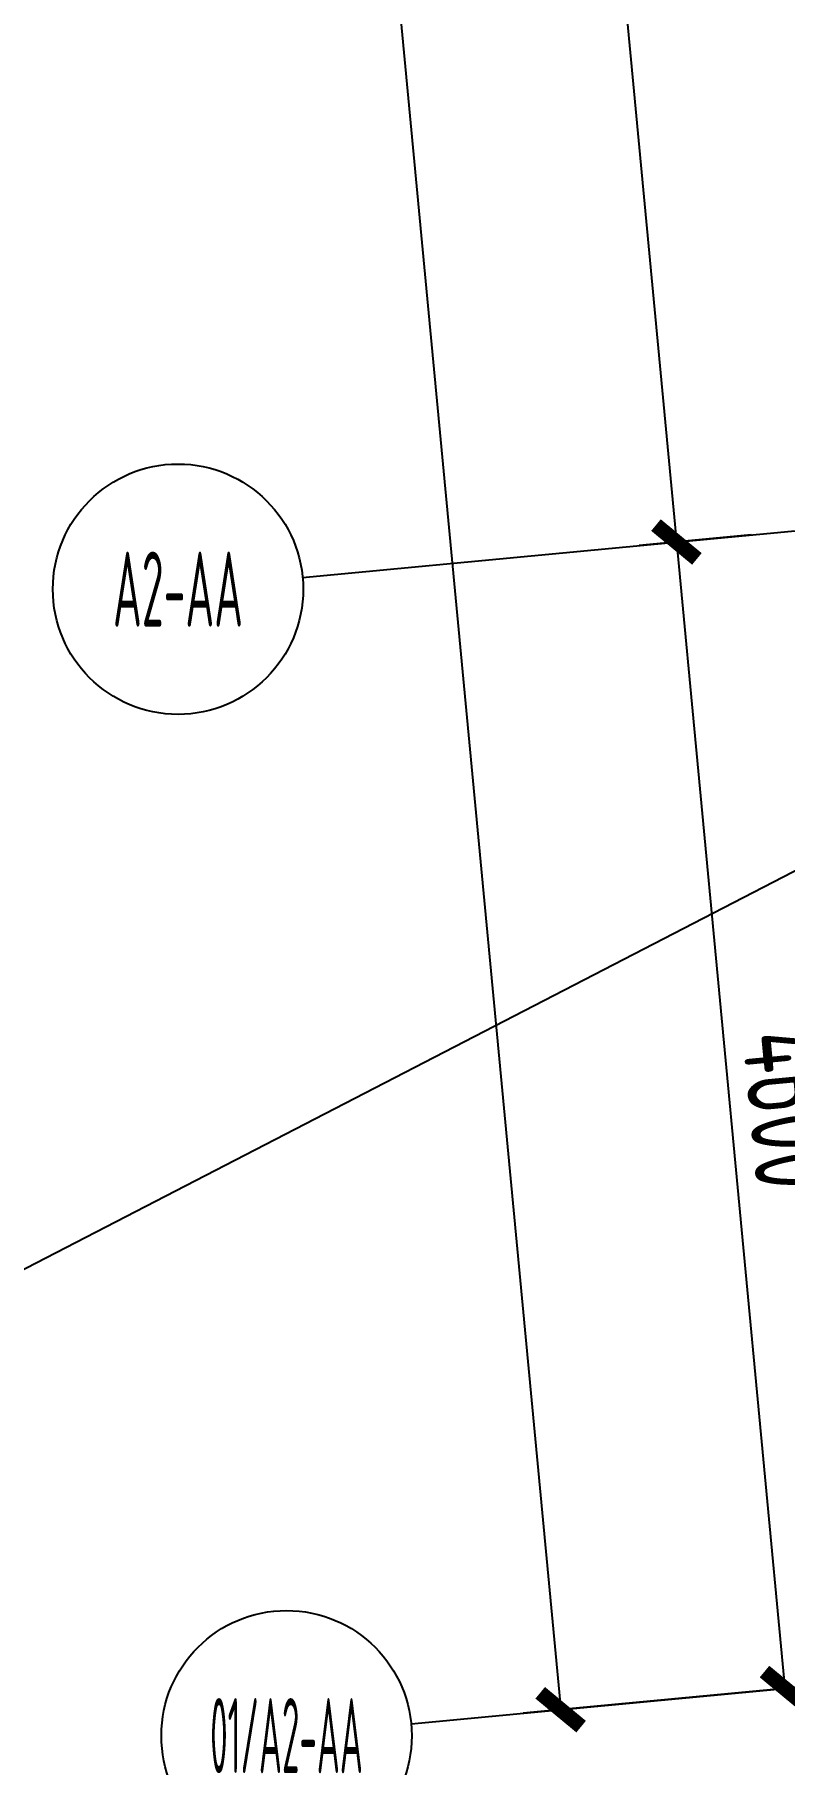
# Model space of a CAD drawing. Header units: millimetres. Extents: x 11677979 to 24947533, y -12764720 to -6308891.
# Drawn here: x 11747891 to 11750886, y -6406725 to -6399816 of the extents above; entities that cross this region are included whole.
import ezdxf
from ezdxf.enums import TextEntityAlignment as Align

# ---------------------------------------------------------------- set-up
doc = ezdxf.new("R2010")
doc.units = ezdxf.units.MM
doc.header["$LTSCALE"] = 10
for name, pattern in [('A2-RG-AXIS$0$CENTER', [2, 1.25, -0.25, 0.25, -0.25]), ('A2-RG-AXIS$0$DOTE', [2.42, 2, -0.2, 0.02, -0.2]), ('A2-RI-F4$0$A2-RG-AXIS$0$CENTER', [2, 1.25, -0.25, 0.25, -0.25]), ('A2-RI-F4$0$A2-RG-AXIS$0$DOTE', [2.42, 2, -0.2, 0.02, -0.2])]:
    doc.linetypes.add(name, pattern=pattern)
for name, color, linetype in [('A2-RG-AXIS$0$A-AXIS', 1, 'Continuous'), ('A2-RG-AXIS$0$A-DIMS-100', 1, 'Continuous'), ('A2-RG-AXIS$0$A-GRID', 1, 'A2-RG-AXIS$0$CENTER'), ('A2-RG-AXIS$0$A-SYMB', 4, 'Continuous'), ('A2-RI-F4$0$A2-RG-AXIS$0$A-AXIS', 1, 'Continuous'), ('A2-RI-F4$0$A2-RG-AXIS$0$A-DIMS-100', 1, 'Continuous'), ('A2-RI-F4$0$A2-RG-AXIS$0$A-GRID', 1, 'A2-RI-F4$0$A2-RG-AXIS$0$CENTER'), ('A2-RI-F4$0$A2-RG-AXIS$0$A-SYMB', 4, 'Continuous')]:
    doc.layers.add(name, color=color, linetype=linetype)
doc.styles.add('A2-RG-AXIS$0$ECADI', font='hzs.shx', dxfattribs={"width": 0.7, "bigfont": 'hztxt.shx'})
doc.styles.add('A2-RG-AXIS$0$XD2008', font='hzs.shx', dxfattribs={"width": 0.7, "bigfont": 'hztxt.shx'})
doc.styles.add('A2-RI-F4$0$A2-RG-AXIS$0$ECADI', font='hzs.shx', dxfattribs={"width": 0.7, "bigfont": 'hztxt.shx'})
doc.styles.add('A2-RI-F4$0$A2-RG-AXIS$0$XD2008', font='hzs.shx', dxfattribs={"width": 0.7, "bigfont": 'hztxt.shx'})
doc.dimstyles.new('A2-RG-AXIS$0$XD150$0', dxfattribs={"dimscale": 150, "dimtxt": 2.5, "dimasz": 1, "dimexe": 1, "dimexo": 2, "dimgap": 0.5, "dimtad": 1, "dimdec": 0, "dimdsep": 46, "dimtxsty": 'A2-RG-AXIS$0$XD2008', "dimblk": 'A2-RG-AXIS$0$_ArchTick', "dimcen": 2.5, "dimclrt": 4, "dimaunit": 1, "dimadec": 0, "dimazin": 0, "dimtfac": 1, "dimtdec": 0, "dimtmove": 2, "dimatfit": 3, "dimfxl": 0, "dimtolj": 1, "dimtzin": 0, "dimarcsym": 0})
doc.dimstyles.new('A2-RI-F4$0$A2-RG-AXIS$0$XD150$0', dxfattribs={"dimscale": 150, "dimtxt": 2.5, "dimasz": 1, "dimexe": 1, "dimexo": 2, "dimgap": 0.5, "dimtad": 1, "dimdec": 0, "dimdsep": 46, "dimtxsty": 'A2-RI-F4$0$A2-RG-AXIS$0$XD2008', "dimblk": 'A2-RI-F4$0$A2-RG-AXIS$0$_ArchTick', "dimcen": 2.5, "dimclrt": 4, "dimaunit": 1, "dimadec": 0, "dimazin": 0, "dimtfac": 1, "dimtdec": 0, "dimtmove": 2, "dimatfit": 3, "dimfxl": 0, "dimtolj": 1, "dimtzin": 0, "dimarcsym": 0})

# ---------------------------------------------------------------- blocks, each defined once
blk = doc.blocks.new('A2-RG-AXIS$0$_ArchTick')
at = {"color": 0, "linetype": 'ByBlock', "const_width": 0.4}
blk.add_lwpolyline([(-0.5, -0.5), (0.5, 0.5)], dxfattribs=at)
blk = doc.blocks.new('*D447')
at = {"layer": 'A2-RG-AXIS$0$A-DIMS-100', "color": 0, "lineweight": -2, "ltscale": 3, "transparency": 16777216}
for p, q in [((11750084.3, -6394745.7), (11749636.3, -6394788.1)), ((11749785.6, -6394774), (11750454.8, -6401842.4)), ((11750753.4, -6401814.1), (11750305.4, -6401856.5))]:
    blk.add_line(p, q, dxfattribs=at)
at = {"layer": 'Defpoints', "color": 0, "ltscale": 3, "transparency": 16777216}
for p in [(11750383, -6394717.5), (11751052.1, -6401785.8), (11750454.8, -6401842.4)]:
    blk.add_point(p, dxfattribs=at)
at = {"layer": 'A2-RG-AXIS$0$A-DIMS-100', "color": 0, "lineweight": -2, "ltscale": 3, "transparency": 16777216, "xscale": 150, "yscale": 150, "zscale": 150}
for p, rotation in [((11749785.6, -6394774), 95.40764194036541), ((11750454.8, -6401842.4), 275.4076419403654)]:
    blk.add_blockref('A2-RG-AXIS$0$_ArchTick', p, dxfattribs=dict(at, rotation=rotation))
at = {"layer": 'A2-RG-AXIS$0$A-DIMS-100', "color": 4, "ltscale": 3, "transparency": 16777216, "insert": (11750381.5, -6398283.5), "char_height": 375, "attachment_point": 5, "rotation": 275.40764, "style": 'A2-RG-AXIS$0$XD2008'}
blk.add_mtext('\\A1;7100', dxfattribs=at)
blk = doc.blocks.new('*D448')
at = {"layer": 'A2-RG-AXIS$0$A-DIMS-100', "color": 0, "lineweight": -2, "ltscale": 3, "transparency": 16777216}
for p, q in [((11750753.4, -6401814.1), (11750305.4, -6401856.5)), ((11750454.8, -6401842.4), (11750888.3, -6406421.9)), ((11751186.9, -6406393.6), (11750738.9, -6406436.1))]:
    blk.add_line(p, q, dxfattribs=at)
at = {"layer": 'Defpoints', "color": 0, "ltscale": 3, "transparency": 16777216}
for p in [(11751052.1, -6401785.8), (11751485.6, -6406365.4), (11750888.3, -6406421.9)]:
    blk.add_point(p, dxfattribs=at)
at = {"layer": 'A2-RG-AXIS$0$A-DIMS-100', "color": 0, "lineweight": -2, "ltscale": 3, "transparency": 16777216, "xscale": 150, "yscale": 150, "zscale": 150}
for p, rotation in [((11750454.8, -6401842.4), 95.40764194036541), ((11750888.3, -6406421.9), 275.4076419403654)]:
    blk.add_blockref('A2-RG-AXIS$0$_ArchTick', p, dxfattribs=dict(at, rotation=rotation))
at = {"layer": 'A2-RG-AXIS$0$A-DIMS-100', "color": 4, "ltscale": 3, "transparency": 16777216, "insert": (11750932.8, -6404107.4), "char_height": 375, "attachment_point": 5, "rotation": 275.40764, "style": 'A2-RG-AXIS$0$XD2008'}
blk.add_mtext('\\A1;4600', dxfattribs=at)
blk = doc.blocks.new('*D449')
at = {"layer": 'A2-RG-AXIS$0$A-DIMS-100', "color": 0, "lineweight": -2, "ltscale": 3, "transparency": 16777216}
for p, q in [((11747963.9, -6372345.9), (11746619.9, -6372473.1)), ((11746769.2, -6372459), (11749992.3, -6406506.7)), ((11751186.9, -6406393.6), (11749842.9, -6406520.9))]:
    blk.add_line(p, q, dxfattribs=at)
at = {"layer": 'Defpoints', "color": 0, "ltscale": 3, "transparency": 16777216}
for p in [(11748262.6, -6372317.6), (11751485.6, -6406365.4), (11749992.3, -6406506.7)]:
    blk.add_point(p, dxfattribs=at)
at = {"layer": 'A2-RG-AXIS$0$A-DIMS-100', "color": 0, "lineweight": -2, "ltscale": 3, "transparency": 16777216, "xscale": 150, "yscale": 150, "zscale": 150}
for p, rotation in [((11746769.2, -6372459), 95.40764197918442), ((11749992.3, -6406506.7), 275.4076419791845)]:
    blk.add_blockref('A2-RG-AXIS$0$_ArchTick', p, dxfattribs=dict(at, rotation=rotation))
at = {"layer": 'A2-RG-AXIS$0$A-DIMS-100', "color": 4, "ltscale": 3, "transparency": 16777216, "insert": (11748642.1, -6389458.1), "char_height": 375, "attachment_point": 5, "rotation": 275.40764, "style": 'A2-RG-AXIS$0$XD2008'}
blk.add_mtext('\\A1;34200', dxfattribs=at)
blk = doc.blocks.new('A2-RG-AXIS$0$ECADI-TAG-GRID')
at = {"color": 13}
blk.add_circle((0, 0), 5, dxfattribs=at)
at = {"style": 'A2-RG-AXIS$0$ECADI', "width": 0.7}
blk.add_attdef('GRID', text='', height=5, dxfattribs=at).set_placement((0, 0), align=Align.MIDDLE)
blk = doc.blocks.new('A2-RI-F4$0$A2-RG-AXIS$0$_ArchTick')
at = {"color": 0, "linetype": 'ByBlock', "const_width": 0.4}
blk.add_lwpolyline([(-0.5, -0.5), (0.5, 0.5)], dxfattribs=at)
blk = doc.blocks.new('*D972')
at = {"layer": 'A2-RI-F4$0$A2-RG-AXIS$0$A-DIMS-100', "color": 0, "lineweight": -2, "ltscale": 3, "transparency": 16777216}
for p, q in [((11750084.3, -6394745.7), (11749636.3, -6394788.1)), ((11749785.6, -6394774), (11750454.8, -6401842.4)), ((11750753.4, -6401814.1), (11750305.4, -6401856.5))]:
    blk.add_line(p, q, dxfattribs=at)
at = {"layer": 'Defpoints', "color": 0, "ltscale": 3, "transparency": 16777216}
for p in [(11750383, -6394717.5), (11751052.1, -6401785.8), (11750454.8, -6401842.4)]:
    blk.add_point(p, dxfattribs=at)
at = {"layer": 'A2-RI-F4$0$A2-RG-AXIS$0$A-DIMS-100', "color": 0, "lineweight": -2, "ltscale": 3, "transparency": 16777216, "xscale": 150, "yscale": 150, "zscale": 150}
for p, rotation in [((11749785.6, -6394774), 95.40764194036541), ((11750454.8, -6401842.4), 275.4076419403654)]:
    blk.add_blockref('A2-RI-F4$0$A2-RG-AXIS$0$_ArchTick', p, dxfattribs=dict(at, rotation=rotation))
at = {"layer": 'A2-RI-F4$0$A2-RG-AXIS$0$A-DIMS-100', "color": 4, "ltscale": 3, "transparency": 16777216, "insert": (11750381.5, -6398283.5), "char_height": 375, "attachment_point": 5, "rotation": 275.40764, "style": 'A2-RI-F4$0$A2-RG-AXIS$0$XD2008'}
blk.add_mtext('\\A1;7100', dxfattribs=at)
blk = doc.blocks.new('*D973')
at = {"layer": 'A2-RI-F4$0$A2-RG-AXIS$0$A-DIMS-100', "color": 0, "lineweight": -2, "ltscale": 3, "transparency": 16777216}
for p, q in [((11750753.4, -6401814.1), (11750305.4, -6401856.5)), ((11750454.8, -6401842.4), (11750888.3, -6406421.9)), ((11751186.9, -6406393.6), (11750738.9, -6406436.1))]:
    blk.add_line(p, q, dxfattribs=at)
at = {"layer": 'Defpoints', "color": 0, "ltscale": 3, "transparency": 16777216}
for p in [(11751052.1, -6401785.8), (11751485.6, -6406365.4), (11750888.3, -6406421.9)]:
    blk.add_point(p, dxfattribs=at)
at = {"layer": 'A2-RI-F4$0$A2-RG-AXIS$0$A-DIMS-100', "color": 0, "lineweight": -2, "ltscale": 3, "transparency": 16777216, "xscale": 150, "yscale": 150, "zscale": 150}
for p, rotation in [((11750454.8, -6401842.4), 95.40764194036541), ((11750888.3, -6406421.9), 275.4076419403654)]:
    blk.add_blockref('A2-RI-F4$0$A2-RG-AXIS$0$_ArchTick', p, dxfattribs=dict(at, rotation=rotation))
at = {"layer": 'A2-RI-F4$0$A2-RG-AXIS$0$A-DIMS-100', "color": 4, "ltscale": 3, "transparency": 16777216, "insert": (11750932.8, -6404107.4), "char_height": 375, "attachment_point": 5, "rotation": 275.40764, "style": 'A2-RI-F4$0$A2-RG-AXIS$0$XD2008'}
blk.add_mtext('\\A1;4600', dxfattribs=at)
blk = doc.blocks.new('*D974')
at = {"layer": 'A2-RI-F4$0$A2-RG-AXIS$0$A-DIMS-100', "color": 0, "lineweight": -2, "ltscale": 3, "transparency": 16777216}
for p, q in [((11747963.9, -6372345.9), (11746619.9, -6372473.1)), ((11746769.2, -6372459), (11749992.3, -6406506.7)), ((11751186.9, -6406393.6), (11749842.9, -6406520.9))]:
    blk.add_line(p, q, dxfattribs=at)
at = {"layer": 'Defpoints', "color": 0, "ltscale": 3, "transparency": 16777216}
for p in [(11748262.6, -6372317.6), (11751485.6, -6406365.4), (11749992.3, -6406506.7)]:
    blk.add_point(p, dxfattribs=at)
at = {"layer": 'A2-RI-F4$0$A2-RG-AXIS$0$A-DIMS-100', "color": 0, "lineweight": -2, "ltscale": 3, "transparency": 16777216, "xscale": 150, "yscale": 150, "zscale": 150}
for p, rotation in [((11746769.2, -6372459), 95.40764197918442), ((11749992.3, -6406506.7), 275.4076419791845)]:
    blk.add_blockref('A2-RI-F4$0$A2-RG-AXIS$0$_ArchTick', p, dxfattribs=dict(at, rotation=rotation))
at = {"layer": 'A2-RI-F4$0$A2-RG-AXIS$0$A-DIMS-100', "color": 4, "ltscale": 3, "transparency": 16777216, "insert": (11748642.1, -6389458.1), "char_height": 375, "attachment_point": 5, "rotation": 275.40764, "style": 'A2-RI-F4$0$A2-RG-AXIS$0$XD2008'}
blk.add_mtext('\\A1;34200', dxfattribs=at)
blk = doc.blocks.new('A2-RI-F4$0$A2-RG-AXIS$0$ECADI-TAG-GRID')
at = {"color": 13}
blk.add_circle((0, 0), 5, dxfattribs=at)
at = {"style": 'A2-RI-F4$0$A2-RG-AXIS$0$ECADI', "width": 0.7}
blk.add_attdef('GRID', text='', height=5, dxfattribs=at).set_placement((0, 0), align=Align.MIDDLE)
blk = doc.blocks.new('A2-RG-AXIS')
at = {"layer": 'A2-RG-AXIS$0$A-AXIS', "ltscale": 3}
for p, q in [((11748961.4, -6401983.8), (11751052.1, -6401785.8)), ((11749394.9, -6406563.3), (11751485.6, -6406365.4))]:
    blk.add_line(p, q, dxfattribs=at)
at = {"layer": 'A2-RG-AXIS$0$A-GRID', "linetype": 'A2-RG-AXIS$0$DOTE'}
blk.add_arc((11778730.7, -6694178.7), 300800, 75.589285, 95.407644, dxfattribs=at)
at = {"layer": 'A2-RG-AXIS$0$A-SYMB'}
ref = blk.add_blockref('A2-RG-AXIS$0$ECADI-TAG-GRID', (11748463.7, -6402030.9), dxfattribs=dict(at, xscale=100, yscale=100, zscale=100))
ref.add_attrib('GRID', 'A2-AA', dxfattribs={"layer": '0', "extrusion": (0, 0, -1), "height": 300, "style": 'A2-RG-AXIS$0$ECADI', "text_generation_flag": 2, "width": 0.5}).set_placement((-11748463.7, -6402030.9), align=Align.MIDDLE)
ref = blk.add_blockref('A2-RG-AXIS$0$ECADI-TAG-GRID', (11748897.2, -6406610.4), dxfattribs=dict(at, xscale=100, yscale=100, zscale=100))
ref.add_attrib('GRID', '01/A2-AA', dxfattribs={"layer": '0', "extrusion": (0, 0, -1), "height": 300, "style": 'A2-RG-AXIS$0$ECADI', "text_generation_flag": 2, "width": 0.4}).set_placement((-11748897.2, -6406610.4), align=Align.MIDDLE)
at = {"layer": 'A2-RG-AXIS$0$A-DIMS-100', "ltscale": 3}
dim = blk.add_aligned_dim(p1=(11748262.6, -6372317.6), p2=(11751485.6, -6406365.4), distance=-1500, dimstyle='A2-RG-AXIS$0$XD150$0', dxfattribs=at)
dim.commit()
dim.dimension.update_dxf_attribs({"geometry": '*D449', "text_midpoint": (11748642.1, -6389458.1)})
for base, p1, p2, picture, middle in [((11750454.8, -6401842.4), (11750383, -6394717.5), (11751052.1, -6401785.8), '*D447', (11750381.5, -6398283.5)), ((11750888.3, -6406421.9), (11751052.1, -6401785.8), (11751485.6, -6406365.4), '*D448', (11750932.8, -6404107.4))]:
    dim = blk.add_linear_dim(base=base, p1=p1, p2=p2, angle=95.40764, dimstyle='A2-RG-AXIS$0$XD150$0', dxfattribs=at)
    dim.commit()
    dim.dimension.update_dxf_attribs({"geometry": picture, "text_midpoint": middle})
blk = doc.blocks.new('A2-RI-F4$0$A2-RG-AXIS')
at = {"layer": 'A2-RI-F4$0$A2-RG-AXIS$0$A-AXIS', "ltscale": 3}
for p, q in [((11748961.4, -6401983.8), (11751052.1, -6401785.8)), ((11749394.9, -6406563.3), (11751485.6, -6406365.4))]:
    blk.add_line(p, q, dxfattribs=at)
at = {"layer": 'A2-RI-F4$0$A2-RG-AXIS$0$A-GRID', "linetype": 'A2-RI-F4$0$A2-RG-AXIS$0$DOTE'}
blk.add_arc((11778730.7, -6694178.7), 300800, 75.589285, 95.407644, dxfattribs=at)
at = {"layer": 'A2-RI-F4$0$A2-RG-AXIS$0$A-SYMB'}
ref = blk.add_blockref('A2-RI-F4$0$A2-RG-AXIS$0$ECADI-TAG-GRID', (11748463.7, -6402030.9), dxfattribs=dict(at, xscale=100, yscale=100, zscale=100))
ref.add_attrib('GRID', 'A2-AA', dxfattribs={"layer": '0', "extrusion": (0, 0, -1), "height": 300, "style": 'A2-RI-F4$0$A2-RG-AXIS$0$ECADI', "text_generation_flag": 2, "width": 0.5}).set_placement((-11748463.7, -6402030.9), align=Align.MIDDLE)
ref = blk.add_blockref('A2-RI-F4$0$A2-RG-AXIS$0$ECADI-TAG-GRID', (11748897.2, -6406610.4), dxfattribs=dict(at, xscale=100, yscale=100, zscale=100))
ref.add_attrib('GRID', '01/A2-AA', dxfattribs={"layer": '0', "extrusion": (0, 0, -1), "height": 300, "style": 'A2-RI-F4$0$A2-RG-AXIS$0$ECADI', "text_generation_flag": 2, "width": 0.4}).set_placement((-11748897.2, -6406610.4), align=Align.MIDDLE)
at = {"layer": 'A2-RI-F4$0$A2-RG-AXIS$0$A-DIMS-100', "ltscale": 3}
dim = blk.add_aligned_dim(p1=(11748262.6, -6372317.6), p2=(11751485.6, -6406365.4), distance=-1500, dimstyle='A2-RI-F4$0$A2-RG-AXIS$0$XD150$0', dxfattribs=at)
dim.commit()
dim.dimension.update_dxf_attribs({"geometry": '*D974', "text_midpoint": (11748642.1, -6389458.1)})
for base, p1, p2, picture, middle in [((11750454.8, -6401842.4), (11750383, -6394717.5), (11751052.1, -6401785.8), '*D972', (11750381.5, -6398283.5)), ((11750888.3, -6406421.9), (11751052.1, -6401785.8), (11751485.6, -6406365.4), '*D973', (11750932.8, -6404107.4))]:
    dim = blk.add_linear_dim(base=base, p1=p1, p2=p2, angle=95.40764, dimstyle='A2-RI-F4$0$A2-RG-AXIS$0$XD150$0', dxfattribs=at)
    dim.commit()
    dim.dimension.update_dxf_attribs({"geometry": picture, "text_midpoint": middle})
blk = doc.blocks.new('A2-RI-F4')
at = {"layer": 'Defpoints', "color": 3}
blk.add_line((11767209.5, -6394745), (11732869.5, -6412486), dxfattribs=at)
blk.add_blockref('A2-RI-F4$0$A2-RG-AXIS', (0, 0))

msp = doc.modelspace()

# ---------------------------------------------------------------- block references
for name in ['A2-RI-F4', 'A2-RG-AXIS']:
    msp.add_blockref(name, (0, 0))

doc.saveas('drawing.dxf')
